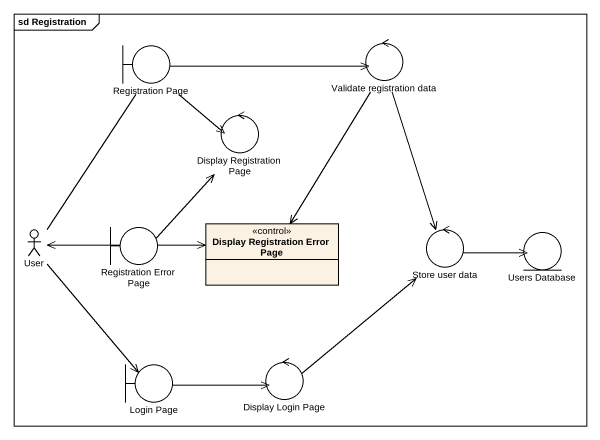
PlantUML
@startuml
mainframe sd Registration
allowmixing
hide circle
hide empty members
boundary "Registration Page" as Registration_Page
control "Validate registration data" as Validate_registration_data
control "Display Registration Page" as Display_Registration_Page
boundary "Registration Error Page" as Registration_Error_Page
class "Display Registration Error Page" as Display_Registration_Error <<control>>
actor User
control "Store user data" as Store_user_data
entity "Users Database" as Users_Database
boundary "Login Page" as Login_Page
control "Display Login Page" as Display_Login_Page
Registration_Page --> Display_Registration_Page
Registration_Page -- User
Validate_registration_data <-left- Registration_Page
Display_Registration_Page <-- Registration_Error_Page
Registration_Error_Page -right-> Display_Registration_Error
Display_Registration_Error <-up- Validate_registration_data
User <-right- Registration_Error_Page
User --> Login_Page
Store_user_data <-up- Validate_registration_data
Users_Database <-left- Store_user_data
Login_Page -right-> Display_Login_Page
Display_Login_Page -up-> Store_user_data
@enduml
